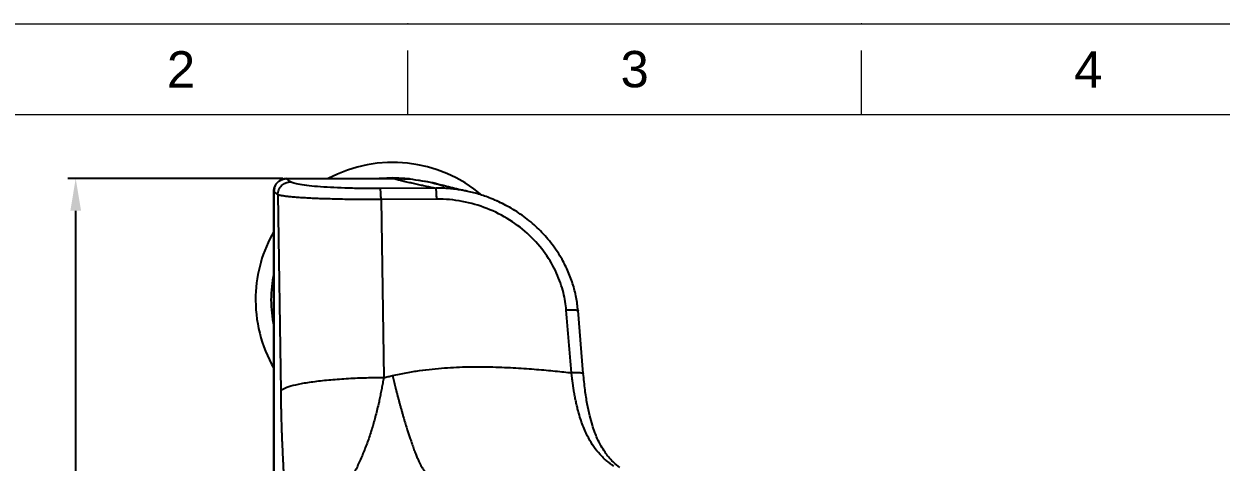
# Model space of a CAD drawing. Header units: millimetres. Extents: x 1243 to 1837, y -609 to -189.
# Drawn here: x 1338.4 to 1525, y -257.2 to -189 of the extents above; entities that cross this region are included whole.
import ezdxf

# ---------------------------------------------------------------- set-up
doc = ezdxf.new("R2010")
doc.units = ezdxf.units.MM
doc.header["$LTSCALE"] = 0.1
doc.layers.get('0').update_dxf_attribs({"lineweight": 13})
doc.layers.add('DIM', color=3, linetype='Continuous', lineweight=9)
doc.styles.get("Standard").update_dxf_attribs({"font": 'arial.ttf'})
doc.dimstyles.new('ISO-25', dxfattribs={"dimtxt": 2.5, "dimasz": 2.5, "dimexe": 1.25, "dimexo": 0.625, "dimtad": 1, "dimdec": 1, "dimtxsty": 'Standard', "dimcen": 2.5, "dimadec": 0, "dimazin": 0, "dimtfac": 1, "dimtdec": 1, "dimtmove": 0, "dimatfit": 3, "dimfxl": 0, "dimarcsym": 0})

# ---------------------------------------------------------------- blocks, each defined once
blk = doc.blocks.new('*D50')
at = {"layer": 'Defpoints', "color": 0}
for p in [(1346.43, -213.07), (1379.33, -213.07), (1379.33, -352.82)]:
    blk.add_point(p, dxfattribs=at)
at = {"layer": 'DIM', "color": 3, "linetype": 'ByBlock', "lineweight": -2}
for p, q in [((1378.7, -213.07), (1345.18, -213.07)), ((1346.43, -347.82), (1346.43, -218.07)), ((1378.7, -352.82), (1345.18, -352.82))]:
    blk.add_line(p, q, dxfattribs=at)
at = {"layer": 'DIM', "color": 3}
for points in [[(1345.6, -218.07), (1347.27, -218.07), (1346.43, -213.07)], [(1345.6, -347.82), (1347.27, -347.82), (1346.43, -352.82)]]:
    blk.add_solid(points, dxfattribs=at)
at = {"layer": 'DIM', "color": 3, "insert": (1343.25, -282.94), "char_height": 5, "attachment_point": 5, "rotation": 90}
blk.add_mtext('140', dxfattribs=at)

msp = doc.modelspace()

# ---------------------------------------------------------------- linework, layer by layer
for p, q in [((1398.2, -203.13), (1398.2, -193.13)), ((1468.91, -203.13), (1468.91, -193.13)), ((1822.45, -203.13), (1256.79, -203.13))]:
    msp.add_line(p, q)
at = {"color": 7, "linetype": 'Continuous', "lineweight": 25}
for p, q in [((1379.31, -213.07), (1396.07, -213.07)), ((1379.92, -213.57), (1379.31, -213.07)), ((1379.31, -213.07), (1379.31, -213.07)), ((1402.55, -214.55), (1393.88, -214.61)), ((1377.31, -215.06), (1377.31, -350.83)), ((1377.32, -350.83), (1377.32, -215.06)), ((1377.93, -215.57), (1377.32, -215.06)), ((1377.93, -215.57), (1378.38, -246.17)), ((1402.71, -216.27), (1394.03, -216.33)), ((1394.03, -216.33), (1394.44, -244.08)), ((1425.55, -243.41), (1424.73, -233.59)), ((1424.73, -233.65), (1424.73, -233.68))]:
    msp.add_line(p, q, dxfattribs=at)
at = {"color": 7, "linetype": 'Continuous', "lineweight": 25, "flags": 128}
for points in [[(1395.87, -212.95), (1394.01, -213.04), (1393.71, -213.07)], [(1398.44, -213.12), (1397.73, -213.04), (1395.87, -212.95)]]:
    msp.add_lwpolyline(points, dxfattribs=at)
at = {"color": 7, "linetype": 'Continuous', "lineweight": 25}
for centre, radius, start, end in [((1395.87, -231.95), 21.4, 49.5321, 118.1062), ((1396.07, -238.71), 25.64, 72.286, 81.2346), ((1395.87, -231.95), 21.4, 150.119, 178.24), ((1395.87, -231.95), 19, 167.5769, 192.4231), ((1395.87, -231.95), 21.4, 178.24, 209.881)]:
    msp.add_arc(centre, radius, start, end, dxfattribs=at)
for points, knots in [([(1379.33, -213.07), (1379.07, -213.1), (1378.54, -213.16), (1377.87, -213.62), (1377.4, -214.29), (1377.35, -214.81), (1377.32, -215.08)], [0, 0, 0, 0, 0.2495128, 0.4997042, 0.7500309, 1, 1, 1, 1]), ([(1377.32, -215.06), (1377.32, -215.01), (1377.32, -214.92), (1377.34, -214.79), (1377.36, -214.66), (1377.39, -214.53), (1377.43, -214.4), (1377.48, -214.28), (1377.53, -214.16), (1377.6, -214.05), (1377.66, -213.94), (1377.74, -213.84), (1377.82, -213.74), (1377.93, -213.63), (1378.09, -213.49), (1378.29, -213.35), (1378.52, -213.23), (1378.77, -213.14), (1379.03, -213.08), (1379.22, -213.07), (1379.31, -213.07)], [0, 0, 0, 0, 0.043731, 0.087087, 0.130057, 0.172646, 0.214857, 0.256692, 0.298156, 0.339256, 0.379993, 0.420364, 0.460365, 0.499991, 0.57772, 0.657706, 0.739926, 0.824355, 0.911035, 1, 1, 1, 1]), ([(1377.93, -215.57), (1377.93, -215.31), (1377.98, -215.05), (1378.19, -214.57), (1378.33, -214.35), (1378.7, -213.98), (1378.92, -213.83), (1379.4, -213.63), (1379.66, -213.58), (1379.92, -213.57)], [0, 0, 0, 0, 0.25, 0.25, 0.5, 0.5, 0.75, 0.75, 1, 1, 1, 1]), ([(1393.88, -214.61), (1393.05, -214.62), (1391.41, -214.62), (1389.77, -214.59), (1387.39, -214.52), (1385.9, -214.45), (1383.31, -214.26), (1382.22, -214.14), (1381.01, -213.94), (1380.35, -213.8), (1380.01, -213.65), (1379.92, -213.57)], [0, 0, 0, 0, 0.125, 0.25, 0.25, 0.5, 0.5, 0.75, 0.75, 0.875, 1, 1, 1, 1]), ([(1396.07, -213.08), (1396.07, -213.08), (1396.07, -213.06), (1396.07, -213.06), (1396.07, -213.07)], [0, 0, 0, 0, 0.090857, 1, 1, 1, 1]), ([(1396.07, -213.07), (1396.29, -213.13), (1396.71, -213.23), (1397.29, -213.38), (1397.92, -213.53), (1398.63, -213.7), (1399.45, -213.89), (1400.25, -214.07), (1401.04, -214.24), (1401.66, -214.37), (1402.17, -214.48), (1402.42, -214.53), (1402.55, -214.55)], [0, 0, 0, 0, 0.113759, 0.210783, 0.290934, 0.425366, 0.552738, 0.67547, 0.787841, 0.896649, 0.942743, 1, 1, 1, 1]), ([(1396.07, -213.07), (1397.35, -213.07), (1398.65, -213.07), (1399.92, -213.34), (1399.95, -213.34)], [0, 0, 0, 0, 0.976792, 1, 1, 1, 1]), ([(1399.43, -213.3), (1399.28, -213.27), (1398.18, -213.09), (1397.05, -213.09), (1396.07, -213.09)], [0, 0, 0, 0, 0.1285649, 1, 1, 1, 1]), ([(1399.95, -213.34), (1401.11, -213.51), (1402.33, -213.68), (1403.49, -214.09), (1403.55, -214.11)], [0, 0, 0, 0, 0.9496819, 1, 1, 1, 1]), ([(1412.14, -216.58), (1412.02, -216.53), (1411.79, -216.42), (1411.45, -216.28), (1410.92, -216.06), (1410.18, -215.79), (1409.22, -215.48), (1408.27, -215.22), (1407.31, -215.01), (1406.35, -214.83), (1405.39, -214.7), (1404.44, -214.61), (1403.5, -214.56), (1402.87, -214.55), (1402.55, -214.55)], [0, 0, 0, 0, 0.039317, 0.07673, 0.112239, 0.214309, 0.31551, 0.415846, 0.515325, 0.613956, 0.711748, 0.808699, 0.90479, 1, 1, 1, 1]), ([(1402.71, -216.27), (1402.7, -216.05), (1402.7, -215.83), (1402.68, -215.43), (1402.67, -215.25), (1402.64, -214.94), (1402.62, -214.81), (1402.59, -214.63), (1402.57, -214.57), (1402.55, -214.55)], [0, 0, 0, 0, 0.25, 0.25, 0.5, 0.5, 0.75, 0.75, 1, 1, 1, 1]), ([(1407.38, -215.03), (1407.17, -214.98), (1406.47, -214.84), (1405.43, -214.6), (1404.34, -214.32), (1403.78, -214.16), (1403.55, -214.1)], [0, 0, 0, 0, 0.138559, 0.442457, 0.77373, 1, 1, 1, 1]), ([(1377.32, -215.06), (1377.32, -215.06), (1377.31, -215.06), (1377.32, -215.06), (1377.32, -215.06)], [0, 0, 0, 0, 0.097719, 1, 1, 1, 1]), ([(1394.03, -216.33), (1393.91, -216.33), (1393.66, -216.33), (1393.28, -216.33), (1392.9, -216.33), (1392.52, -216.33), (1392.14, -216.33), (1391.76, -216.33), (1391.38, -216.33), (1391, -216.33), (1390.62, -216.33), (1390.24, -216.32), (1389.86, -216.32), (1389.49, -216.32), (1389.11, -216.31), (1388.74, -216.31), (1387.59, -216.29), (1385.69, -216.24), (1383.69, -216.17), (1382.24, -216.09), (1381.27, -216.03), (1380.39, -215.96), (1379.65, -215.89), (1379.01, -215.82), (1378.6, -215.75), (1378.34, -215.7), (1378.18, -215.66), (1378.03, -215.62), (1377.96, -215.58), (1377.93, -215.57)], [0, 0, 0, 0, 0.016184, 0.032393, 0.048625, 0.064882, 0.081164, 0.097471, 0.113804, 0.130163, 0.146549, 0.162962, 0.179403, 0.195871, 0.212367, 0.228892, 0.245446, 0.366658, 0.49323, 0.554798, 0.618773, 0.680209, 0.745272, 0.805845, 0.872444, 0.898689, 0.928697, 0.962467, 1, 1, 1, 1]), ([(1394.03, -216.33), (1394.03, -216.11), (1394.02, -215.89), (1394, -215.48), (1393.99, -215.29), (1393.96, -214.98), (1393.95, -214.85), (1393.91, -214.68), (1393.9, -214.63), (1393.88, -214.61)], [0, 0, 0, 0, 0.25, 0.25, 0.5, 0.5, 0.75, 0.75, 1, 1, 1, 1]), ([(1422.9, -233.55), (1422.83, -232.68), (1422.69, -231.78), (1422.2, -229.84), (1421.85, -228.82), (1420.92, -226.77), (1420.33, -225.74), (1418.91, -223.75), (1418.09, -222.8), (1416.23, -221.04), (1415.19, -220.23), (1412.97, -218.82), (1411.78, -218.21), (1409.3, -217.24), (1408, -216.87), (1405.37, -216.38), (1404.05, -216.26), (1402.71, -216.27)], [0, 0, 0, 0, 0.125, 0.125, 0.25, 0.25, 0.375, 0.375, 0.5, 0.5, 0.625, 0.625, 0.75, 0.75, 0.875, 0.875, 1, 1, 1, 1]), ([(1424.73, -233.65), (1424.65, -232.96), (1424.49, -231.52), (1423.93, -229.41), (1423.14, -227.34), (1422.03, -225.19), (1420.55, -223.03), (1418.68, -220.94), (1416.59, -219.16), (1414.4, -217.67), (1412.84, -216.92), (1412.09, -216.55)], [0, 0, 0, 0, 0.093828, 0.194855, 0.294308, 0.392185, 0.520182, 0.64541, 0.76792, 0.887762, 1, 1, 1, 1]), ([(1422.9, -233.55), (1423.03, -233.54), (1423.31, -233.52), (1423.71, -233.51), (1424.09, -233.51), (1424.4, -233.53), (1424.62, -233.57), (1424.73, -233.61), (1424.73, -233.64), (1424.73, -233.65)], [0, 0, 0, 0, 0.139628, 0.290033, 0.448592, 0.611564, 0.774536, 0.933091, 1, 1, 1, 1]), ([(1395.79, -243.76), (1396.54, -243.58), (1397.26, -243.43), (1398.67, -243.18), (1399.36, -243.07), (1401.36, -242.78), (1402.65, -242.65), (1405.18, -242.47), (1406.43, -242.41), (1408.95, -242.37), (1410.22, -242.37), (1412.7, -242.44), (1413.91, -242.49), (1416.18, -242.63), (1417.25, -242.7), (1418.77, -242.83), (1419.26, -242.87), (1420.24, -242.96), (1420.71, -243.01), (1421.65, -243.1), (1422.1, -243.14), (1422.95, -243.23), (1423.34, -243.27), (1423.71, -243.31)], [0, 0, 0, 0, 0.0625, 0.0625, 0.125, 0.125, 0.25, 0.25, 0.375, 0.375, 0.5, 0.5, 0.625, 0.625, 0.75, 0.75, 0.8125, 0.8125, 0.875, 0.875, 0.9375, 0.9375, 1, 1, 1, 1]), ([(1394.44, -244.08), (1393.57, -244.09), (1392.67, -244.1), (1390.82, -244.16), (1389.88, -244.19), (1388.01, -244.3), (1387.08, -244.37), (1385.31, -244.52), (1384.47, -244.61), (1382.91, -244.82), (1382.19, -244.93), (1380.94, -245.16), (1380.4, -245.29), (1379.51, -245.54), (1379.16, -245.67), (1378.64, -245.93), (1378.47, -246.05), (1378.38, -246.17)], [0, 0, 0, 0, 0.125, 0.125, 0.25, 0.25, 0.375, 0.375, 0.5, 0.5, 0.625, 0.625, 0.75, 0.75, 0.875, 0.875, 1, 1, 1, 1]), ([(1394.44, -244.08), (1394.42, -244.23), (1394.37, -244.51), (1394.29, -244.94), (1394.21, -245.36), (1394.13, -245.78), (1394.05, -246.2), (1393.96, -246.61), (1393.88, -247.02), (1393.79, -247.42), (1393.71, -247.82), (1393.49, -248.77), (1393.13, -250.23), (1392.58, -252.18), (1391.94, -254.07), (1391.22, -255.92), (1390.44, -257.69), (1389.56, -259.48), (1388.59, -261.34), (1387.54, -263.3), (1386.46, -265.37), (1385.56, -267.25), (1384.83, -268.92), (1384.26, -270.39), (1383.7, -271.99), (1383.32, -273.34), (1383.07, -274.35), (1382.92, -275), (1382.78, -275.7), (1382.65, -276.44), (1382.53, -277.23), (1382.42, -278.07), (1382.34, -278.95), (1382.28, -279.88), (1382.25, -280.86), (1382.26, -281.89), (1382.29, -282.59), (1382.31, -282.95)], [0, 0, 0, 0, 0.0091822, 0.0183461, 0.0274883, 0.0366054, 0.0456942, 0.0547514, 0.0637741, 0.0727595, 0.0817048, 0.0906075, 0.1369455, 0.1827244, 0.2317348, 0.2807669, 0.3294529, 0.378924, 0.4342316, 0.4915932, 0.5503994, 0.6126748, 0.6492489, 0.6874924, 0.7299288, 0.7752944, 0.7904476, 0.8066639, 0.8239394, 0.8422708, 0.8616552, 0.8820901, 0.9035741, 0.9261064, 0.949687, 0.9743174, 1, 1, 1, 1]), ([(1394.44, -244.08), (1394.67, -244.03), (1395.12, -243.91), (1395.57, -243.81), (1395.79, -243.76)], [0, 0, 0, 0, 0.500233, 1, 1, 1, 1]), ([(1395.79, -243.76), (1395.83, -243.89), (1395.89, -244.17), (1396, -244.59), (1396.11, -245.02), (1396.22, -245.46), (1396.33, -245.92), (1396.45, -246.38), (1396.58, -246.86), (1396.71, -247.34), (1396.84, -247.83), (1396.98, -248.33), (1397.12, -248.84), (1397.26, -249.36), (1397.41, -249.87), (1397.7, -250.86), (1398.07, -252.08), (1398.47, -253.31), (1398.72, -254.03), (1398.93, -254.64), (1399.16, -255.26), (1399.43, -255.98), (1399.69, -256.6), (1399.92, -257.13), (1400.14, -257.57), (1400.33, -257.93), (1400.51, -258.22), (1400.66, -258.44), (1400.8, -258.6), (1400.92, -258.71), (1401.02, -258.78), (1401.09, -258.8), (1401.12, -258.8)], [0, 0, 0, 0, 0.016582, 0.033732, 0.051455, 0.069761, 0.088654, 0.108142, 0.128229, 0.14892, 0.170217, 0.192123, 0.214639, 0.237764, 0.261495, 0.28583, 0.375525, 0.441574, 0.483172, 0.500079, 0.552005, 0.602261, 0.65074, 0.697358, 0.742054, 0.78479, 0.825548, 0.864324, 0.901129, 0.935987, 0.968931, 1, 1, 1, 1]), ([(1423.71, -243.31), (1423.85, -243.3), (1424.13, -243.28), (1424.54, -243.27), (1424.92, -243.27), (1425.24, -243.3), (1425.45, -243.34), (1425.55, -243.38), (1425.54, -243.4), (1425.54, -243.41)], [0, 0, 0, 0, 0.142545, 0.296634, 0.459509, 0.627161, 0.794812, 0.957687, 1, 1, 1, 1]), ([(1430.31, -257.86), (1430.22, -257.8), (1430.05, -257.69), (1429.81, -257.52), (1429.59, -257.36), (1429.28, -257.11), (1428.88, -256.77), (1428.21, -256.12), (1427.41, -255.19), (1426.49, -253.77), (1425.65, -252.04), (1425.09, -250.45), (1424.76, -249.26), (1424.58, -248.57), (1424.42, -247.86), (1424.27, -247.14), (1424.13, -246.39), (1424.01, -245.64), (1423.9, -244.87), (1423.8, -244.09), (1423.74, -243.57), (1423.71, -243.31)], [0, 0, 0, 0, 0.022173, 0.043049, 0.062643, 0.080967, 0.128056, 0.173183, 0.277938, 0.379902, 0.50883, 0.638363, 0.677822, 0.717552, 0.757518, 0.797684, 0.838007, 0.878446, 0.918955, 0.959488, 1, 1, 1, 1]), ([(1431.27, -258.05), (1430.91, -257.78), (1430.26, -257.29), (1429.51, -256.48), (1428.89, -255.66), (1428.3, -254.73), (1427.78, -253.67), (1427.33, -252.57), (1426.93, -251.4), (1426.53, -249.93), (1426.14, -248.1), (1425.79, -245.91), (1425.64, -244.28), (1425.55, -243.41)], [0, 0, 0, 0, 0.109493, 0.197106, 0.262905, 0.346021, 0.434313, 0.496269, 0.567958, 0.653995, 0.754579, 0.869882, 1, 1, 1, 1]), ([(1378.38, -246.17), (1378.38, -246.38), (1378.39, -246.78), (1378.4, -247.39), (1378.41, -247.98), (1378.42, -248.57), (1378.44, -249.16), (1378.45, -249.74), (1378.47, -250.31), (1378.48, -250.87), (1378.5, -251.43), (1378.52, -251.98), (1378.53, -252.52), (1378.55, -253.06), (1378.57, -253.59), (1378.59, -254.11), (1378.62, -254.63), (1378.64, -255.13), (1378.66, -255.63), (1378.68, -256.13), (1378.71, -256.61), (1378.73, -257.09), (1378.76, -257.56), (1378.78, -258.02), (1378.82, -258.79), (1378.89, -259.86), (1378.98, -261.2), (1379.07, -262.5), (1379.26, -264.91), (1379.57, -268.19), (1380.02, -271.9), (1380.43, -274.49), (1380.72, -276.1), (1380.89, -276.98), (1381.02, -277.66), (1381.17, -278.33), (1381.3, -278.91), (1381.4, -279.37), (1381.48, -279.73), (1381.57, -280.07), (1381.62, -280.31), (1381.65, -280.42)], [0, 0, 0, 0, 0.012674, 0.025257, 0.037747, 0.050144, 0.062447, 0.074657, 0.086775, 0.098799, 0.11073, 0.122567, 0.134312, 0.145962, 0.157519, 0.168982, 0.180351, 0.191626, 0.202806, 0.213892, 0.224883, 0.23578, 0.246582, 0.257288, 0.2679, 0.30063, 0.332826, 0.365453, 0.398096, 0.518133, 0.636567, 0.749441, 0.804391, 0.834402, 0.863771, 0.895388, 0.928973, 0.947041, 0.96375, 0.982384, 1, 1, 1, 1])]:
    msp.add_open_spline(points, degree=3, knots=knots, dxfattribs=at)
msp.add_open_spline([(1423.71, -243.31), (1423.45, -240.07), (1423.17, -236.82), (1422.9, -233.55)], degree=3, dxfattribs=at)
for p in [(1398.2, -188.98), (1468.91, -188.98)]:
    msp.add_point(p)
at = {"layer": 'DIM', "color": 7}
msp.add_lwpolyline([(1242.65, -188.98), (1836.59, -188.98), (1836.59, -608.98), (1242.65, -608.98)], close=True, dxfattribs=at)

# ---------------------------------------------------------------- texts
at = {"char_height": 5.66, "attachment_point": 5}
for s, insert in [('2', (1362.85, -196.06)), ('3', (1433.56, -196.06)), ('4', (1504.26, -196.06))]:
    msp.add_mtext_dynamic_manual_height_columns(s, width=50, gutter_width=12.5, heights=[0], dxfattribs=dict(at, insert=insert))

# ---------------------------------------------------------------- dimensions: what is measured, and where the dimension line sits
at = {"layer": 'DIM', "color": 7}
dim = msp.add_linear_dim(base=(1346.43, -213.07), p1=(1379.33, -352.82), p2=(1379.33, -213.07), angle=90, text='140', dimstyle='ISO-25', override={"dimtxt": 5, "dimasz": 5, "dimcen": 5, "dimclrd": 3, "dimclre": 3, "dimclrt": 3, "dimfxl": 1.25, "dimarcsym": 1}, dxfattribs=at)
dim.commit()
dim.dimension.update_dxf_attribs({"geometry": '*D50', "text_midpoint": (1343.25, -282.94)})

doc.saveas('drawing.dxf')
